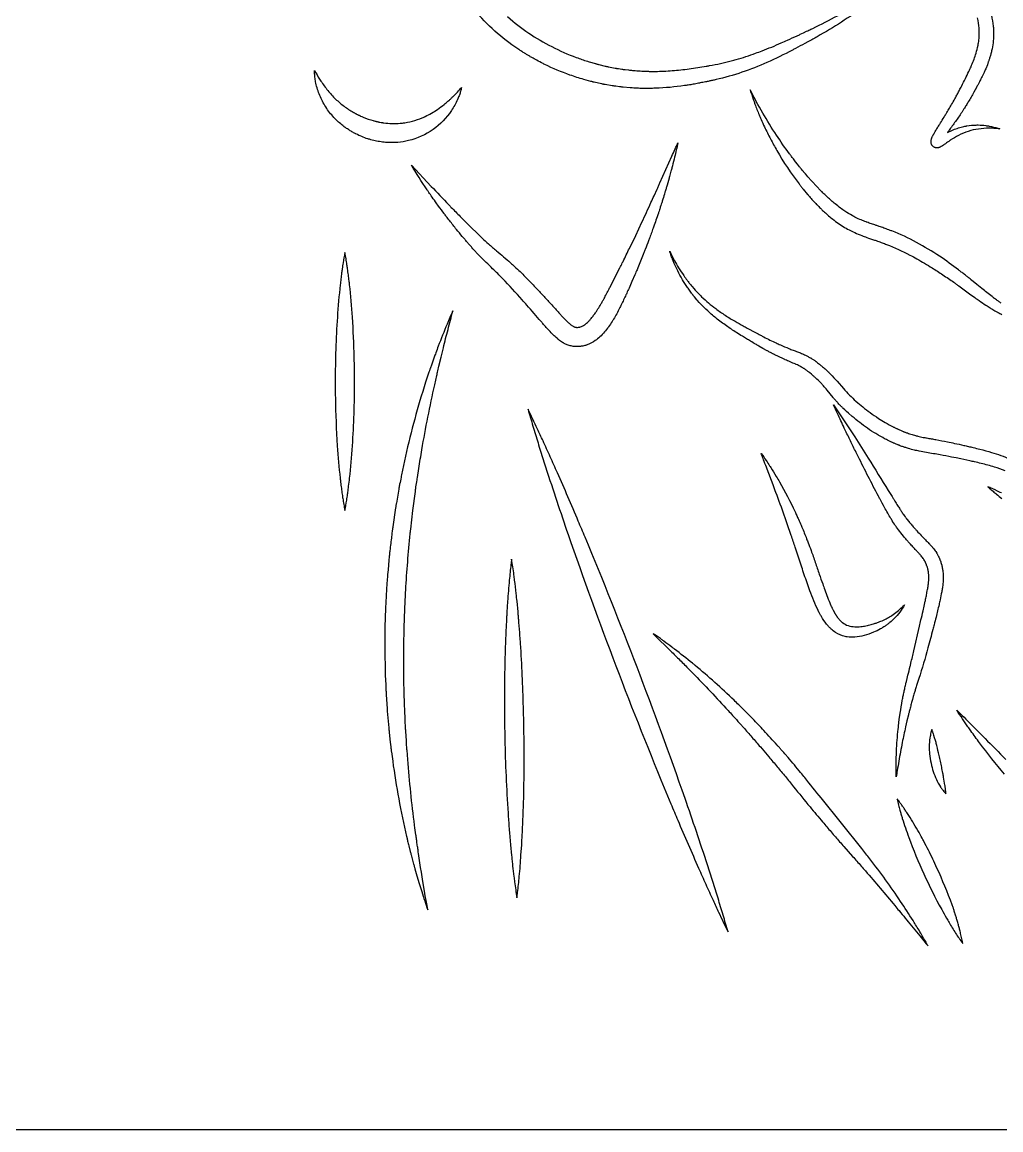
# Model space of a CAD drawing. Header units: millimetres. Extents: x 4236 to 5436, y 1579 to 2339.
# Drawn here: x 4641.6 to 4809.4, y 1579.4 to 1769.5 of the extents above; entities that cross this region are included whole.
import ezdxf

# ---------------------------------------------------------------- set-up
doc = ezdxf.new("R2010")
doc.units = ezdxf.units.MM
doc.layers.add('Default', color=70, linetype='Continuous')

msp = doc.modelspace()

# ---------------------------------------------------------------- linework, layer by layer
at = {"layer": 'Default'}
msp.add_lwpolyline([(5436.43, 1579.39), (4236.43, 1579.39), (4236.43, 2339.39), (5436.43, 2339.39)], close=True, dxfattribs=at)
for points in [[(4786.07, 1772.19, -0.027833), (4777.93, 1766.97, -0.001506), (4777.4, 1766.67, -0.002712), (4777, 1766.45, -0.001168), (4776.87, 1766.38), (4776.34, 1766.09), (4775.81, 1765.8, -0.001658), (4774.21, 1764.95, -0.000718), (4773.68, 1764.67, -0.01622), (4769.3, 1762.54, -0.048399), (4760.57, 1759.6, -0.003434), (4759.97, 1759.47, -0.003011), (4759.67, 1759.4, -0.001854), (4759.37, 1759.34, -0.001256), (4758.78, 1759.21, -0.00151), (4757.88, 1759.04, -0.001391), (4757.58, 1758.98, -0.002492), (4756.68, 1758.81, -0.004083), (4755.77, 1758.66, -0.003658), (4755.16, 1758.57, -0.027019), (4750.23, 1758.12, 0.001679), (4749.92, 1758.11, -0.00128), (4749.45, 1758.09, -0.004839), (4748.99, 1758.09), (4747.74, 1758.1, -0.002949), (4747.27, 1758.11, -0.001551), (4746.5, 1758.15), (4746.18, 1758.17, -0.005421), (4746.11, 1758.17, -0.002825), (4746.03, 1758.18, 0.000946), (4745.87, 1758.19), (4744.63, 1758.3, -0.003892), (4744.47, 1758.32, -0.001962), (4744.32, 1758.34, 0.000616), (4744.09, 1758.37, 0.000798), (4744.01, 1758.38), (4743.39, 1758.46, 0.00267), (4743.23, 1758.48, -0.001313), (4743.08, 1758.5, -0.005297), (4742.92, 1758.52, -0.008618), (4742.77, 1758.54), (4741.54, 1758.76, -0.009176), (4741.35, 1758.79, -0.003659), (4741.23, 1758.81, -0.002616), (4741.08, 1758.85, -0.00097), (4740.92, 1758.88), (4739.7, 1759.15, -0.007327), (4739.55, 1759.18, -0.002352), (4739.47, 1759.2, -0.002242), (4739.25, 1759.26, 0.003172), (4739.1, 1759.3), (4737.89, 1759.63, -0.013911), (4735.52, 1760.39, -0.029002), (4731.2, 1762.21, -0.00173), (4730.92, 1762.35, -0.008868), (4729.81, 1762.93, -0.005089), (4728.99, 1763.38, -0.001449), (4728.72, 1763.54, 0.000007), (4728.32, 1763.78, -0.001936), (4728.05, 1763.94, -0.005607), (4727.65, 1764.19, -0.004248), (4727.38, 1764.35, -0.002779), (4727.12, 1764.52, -0.001425), (4726.86, 1764.7, -0.000522), (4726.6, 1764.87, -0.033142), (4722.63, 1767.94, -0.035373), (4719.12, 1771.54, -0.035163)], [(4724.83, 1770.41, 0.063808), (4732.4, 1765.26, 0.029504), (4736.61, 1763.41, 0.012552), (4738.52, 1762.75, 0.001651), (4738.8, 1762.67), (4739.91, 1762.35, -0.002245), (4739.98, 1762.33, -0.001499), (4740.19, 1762.27, 0.004073), (4740.32, 1762.23, 0.007249), (4740.46, 1762.19), (4741.58, 1761.93, 0.001444), (4741.79, 1761.88, 0.007144), (4742, 1761.83, 0.007669), (4742.14, 1761.8), (4743.27, 1761.58, 0.00803), (4743.38, 1761.56, 0.005603), (4743.48, 1761.54, 0.002292), (4743.56, 1761.53, 0.001339), (4743.7, 1761.51, -0.002987), (4743.84, 1761.49), (4744.41, 1761.41, -0.001815), (4744.55, 1761.38, 0.001138), (4744.77, 1761.35, 0.004756), (4744.98, 1761.32), (4745.55, 1761.26, 0.008563), (4746.27, 1761.19, 0.003272), (4746.7, 1761.15, 0.002085), (4747.28, 1761.11, 0.000431), (4747.85, 1761.07), (4749.01, 1761.03, 0.002346), (4749.15, 1761.02, 0.003159), (4749.44, 1761.02, 0.00117), (4749.88, 1761.02, -0.001936), (4750.17, 1761.02, 0.017236), (4753.06, 1761.15, 0.013849), (4755.97, 1761.45, 0.010434), (4758.88, 1761.9, 0.001728), (4759.47, 1762.01, 0.019197), (4763.18, 1762.82, 0.00516), (4764.02, 1763.05, 0.017672), (4767.37, 1764.13, 0.004854), (4768.47, 1764.54, 0.007331), (4770.12, 1765.2, 0.005195), (4771.76, 1765.9, 0.002135), (4772.84, 1766.39, 0.002055), (4774.48, 1767.13, 0.00052), (4775.02, 1767.38), (4775.56, 1767.63), (4776.1, 1767.89, 0.002613), (4776.51, 1768.08, 0.000562), (4777.18, 1768.4, 0.023627), (4785.56, 1772.95, 0.004141)], [(4807.8, 1770.64, -0.037212), (4808.13, 1768.75, -0.002299), (4808.14, 1768.62, -0.053428), (4808.09, 1765.93, -0.023843), (4807.85, 1764.55, -0.010011), (4807.83, 1764.46, -0.00699), (4807.81, 1764.37, -0.002822), (4807.79, 1764.31, -0.001459), (4807.76, 1764.18, 0.003671), (4807.73, 1764.06, 0.002087), (4807.71, 1764, 0.001163), (4807.66, 1763.82, -0.004162), (4807.63, 1763.7, -0.007297), (4807.59, 1763.58, -0.002848), (4807.42, 1763.04, -0.005992), (4807.35, 1762.8, -0.006539), (4807.28, 1762.63), (4807.11, 1762.16), (4806.83, 1761.48), (4806.74, 1761.26), (4806.54, 1760.81, -0.004763), (4806.12, 1759.94, 0.001692), (4806.01, 1759.73, -0.001228), (4805.85, 1759.41, -0.004792), (4805.69, 1759.09, -0.000568), (4805.46, 1758.67, -0.002294), (4805.3, 1758.36, -0.001082), (4805.24, 1758.25), (4805.01, 1757.84), (4804.78, 1757.43, -0.000595), (4804.32, 1756.61, -0.002595), (4803.85, 1755.79, -0.00607), (4803.48, 1755.18, -0.004673), (4803.1, 1754.57, -0.002285), (4802.84, 1754.17, -0.008326), (4801.78, 1752.6, -0.002666), (4801.23, 1751.84, -0.001293), (4800.68, 1751.08, -0.001461), (4800.48, 1750.81, -0.000809), (4800.29, 1750.55, -0.018423), (4801.26, 1750.99, -0.010129), (4801.71, 1751.16, -0.02045), (4802.65, 1751.45, -0.008604), (4803.06, 1751.56, -0.012933), (4803.48, 1751.64, -0.004522), (4803.6, 1751.66, -0.035516), (4805.17, 1751.81, -0.008864), (4805.53, 1751.82, -0.029535), (4806.85, 1751.72, -0.01185), (4807.43, 1751.63, -0.031043), (4808.92, 1751.26, -0.007819), (4809.25, 1751.15, 0.014205), (4808.21, 1751.24, 0.01426), (4807.4, 1751.26, 0.035347), (4805.58, 1751.13, 0.080742), (4802.19, 1750.04, 0.031125), (4800.76, 1749.19, 0.001868), (4800.67, 1749.13, 0.005564), (4799.93, 1748.61, -0.000683), (4799.73, 1748.47, -0.003062), (4799.58, 1748.36, -0.001398), (4799.53, 1748.33, -0.001335), (4799.43, 1748.26, -0.007004), (4799.31, 1748.18, -0.023711), (4799.04, 1748.03, -0.008915), (4798.95, 1747.99, -0.006825), (4798.85, 1747.95, -0.009661), (4798.72, 1747.91, -0.024387), (4798.5, 1747.88, -0.020773), (4798.39, 1747.88, -0.016857), (4798.3, 1747.89, -0.035083), (4798.14, 1747.93, -0.001924), (4798.08, 1747.95, -0.032559), (4797.98, 1748, -0.0427), (4797.81, 1748.11, -0.042762), (4797.69, 1748.23, -0.035962), (4797.59, 1748.38, -0.018136), (4797.55, 1748.46, -0.010227), (4797.52, 1748.53, -0.047952), (4797.45, 1748.79, -0.016086), (4797.45, 1748.89, -0.0177), (4797.45, 1748.98, -0.017045), (4797.45, 1749.08, -0.018036), (4797.48, 1749.25, -0.029938), (4797.56, 1749.51, -0.004667), (4797.6, 1749.61, -0.017641), (4797.73, 1749.91, -0.00409), (4797.77, 1750, -0.003344), (4797.83, 1750.12, -0.007057), (4797.99, 1750.4, -0.002981), (4798.08, 1750.56, -0.005453), (4798.45, 1751.18, -0.003602), (4798.82, 1751.78, -0.001165), (4799.07, 1752.18, 0.001761), (4799.68, 1753.16, 0.001999), (4800.04, 1753.75, 0.002562), (4800.52, 1754.53, 0.004165), (4800.98, 1755.32, 0.005379), (4801.54, 1756.31, 0.002204), (4801.87, 1756.91, 0.002535), (4802.18, 1757.51, 0.00117), (4802.5, 1758.13, 0.000321), (4802.71, 1758.54, 0.00202), (4803.34, 1759.77, 0.006863), (4803.94, 1761, 0.007142), (4804.31, 1761.81, 0.010243), (4804.73, 1762.84, 0.014579), (4805.1, 1763.86, 0.023668), (4805.43, 1765.1), (4805.52, 1765.51, 0.015526), (4805.55, 1765.63, 0.006166), (4805.56, 1765.72), (4805.59, 1765.93), (4805.63, 1766.14), (4805.64, 1766.24), (4805.65, 1766.34), (4805.69, 1766.76, 0.012411), (4805.7, 1766.84, 0.008518), (4805.71, 1766.97, 0.001413), (4805.71, 1767.07, -0.003771), (4805.72, 1767.18, -0.002424), (4805.73, 1767.39, 0.003442), (4805.73, 1767.46, 0.006435), (4805.73, 1767.59), (4805.72, 1768.04, -0.00149), (4805.71, 1768.22), (4805.7, 1768.43, 0.042726), (4805.44, 1770.19, 0.022351)], [(4809.49, 1721.24, -0.000775), (4809.03, 1721.56, -0.001852), (4808.81, 1721.72, 0.000901), (4808.69, 1721.8, 0.000775), (4808.36, 1722.04, -0.002055), (4808.14, 1722.21, -0.004129), (4807.92, 1722.37, -0.00427), (4807.04, 1723.05, -0.002418), (4806.17, 1723.75), (4805.3, 1724.46), (4804.42, 1725.17, 0.000976), (4804.31, 1725.26, 0.002075), (4803.98, 1725.53, 0.000515), (4803.54, 1725.89, 0.002271), (4803.2, 1726.15, 0.001932), (4802.64, 1726.59, 0.002822), (4802.19, 1726.94, 0.015551), (4798.92, 1729.28, 0.02237), (4794.96, 1731.67, 0.030498), (4790.74, 1733.63, 0.003582), (4790.19, 1733.83, 0.004129), (4789.37, 1734.13, 0.002745), (4788.56, 1734.41, -0.000409), (4788.02, 1734.59, -0.001747), (4787.23, 1734.86, -0.0039), (4786.46, 1735.13, -0.001336), (4786.33, 1735.18, -0.011287), (4785.46, 1735.52, -0.017253), (4784.5, 1735.95, -0.01105), (4783.93, 1736.26, -0.020152), (4782.69, 1737.01, -0.013846), (4781.93, 1737.55, -0.012284), (4780.99, 1738.3, -0.006346), (4780.67, 1738.56, -0.002129), (4780.37, 1738.83, 0.00136), (4780.16, 1739.01, -0.002929), (4779.86, 1739.28, -0.0007), (4779.56, 1739.56, 0.001227), (4779.36, 1739.75, -0.002762), (4779.06, 1740.03, -0.000668), (4778.77, 1740.32, 0.001147), (4778.57, 1740.51), (4777.8, 1741.3), (4777.05, 1742.11, 0.000402), (4776.87, 1742.32, -0.000981), (4776.5, 1742.73, -0.001827), (4776.32, 1742.94), (4775.96, 1743.36, 0.000899), (4775.91, 1743.41, 0.000603), (4775.78, 1743.57, -0.002389), (4775.69, 1743.68, -0.004654), (4775.6, 1743.78, 0.000702), (4775.51, 1743.89, 0.000231), (4775.24, 1744.21, -0.002343), (4775.07, 1744.42, -0.004367), (4774.89, 1744.64), (4774.55, 1745.08), (4774.21, 1745.52, -0.001907), (4773.95, 1745.85, -0.00143), (4773.53, 1746.4, -0.001906), (4773.2, 1746.85, -0.011967), (4770.95, 1750.06, -0.015743), (4768.59, 1753.87, -0.012789), (4766.43, 1757.85, 0.008419), (4766.78, 1756.76, 0.002526), (4766.96, 1756.23, 0.001339), (4767.15, 1755.69, 0.001371), (4767.25, 1755.42, 0.010753), (4767.97, 1753.57, 0.004947), (4768.31, 1752.78, 0.006285), (4768.89, 1751.49, 0.00579), (4769.39, 1750.46, 0.004076), (4769.91, 1749.44, 0.00965), (4771.01, 1747.44, 0.032545), (4774.81, 1741.71, 0.00249), (4775.16, 1741.26, -0.000647), (4775.52, 1740.8), (4776.26, 1739.91, 0.000853), (4776.45, 1739.7, 0.003215), (4777.03, 1739.04, -0.00042), (4777.22, 1738.83, 0.000784), (4777.52, 1738.51, 0.003326), (4777.82, 1738.2, -0.001041), (4778.03, 1737.99, 0.000839), (4778.33, 1737.68, 0.003529), (4778.64, 1737.37, 0.001423), (4778.85, 1737.17, 0.004078), (4779.17, 1736.87, 0.006937), (4779.5, 1736.57, 0.009424), (4780.29, 1735.9, 0.017352), (4781.35, 1735.08, 0.035929), (4783.41, 1733.81, 0.015048), (4784.36, 1733.35, 0.014322), (4785.6, 1732.84, 0.006197), (4786.42, 1732.54, 0.002392), (4787.76, 1732.07, -0.001721), (4788.29, 1731.89, -0.003825), (4789.07, 1731.61, -0.005209), (4789.84, 1731.32, -0.029405), (4793.81, 1729.5, -0.007777), (4795.03, 1728.85, -0.012395), (4797.64, 1727.3, -0.008052), (4799.5, 1726.1, -0.005858), (4801.34, 1724.84, -0.001413), (4801.79, 1724.51, -0.003064), (4802.24, 1724.19), (4803.15, 1723.52), (4804.07, 1722.86), (4804.99, 1722.19, 0.004877), (4805.69, 1721.7, 0.006224), (4806.88, 1720.9, 0.004664), (4807.25, 1720.66, 0.001208), (4807.61, 1720.43, -0.001649), (4807.86, 1720.28, 0.005566), (4808.23, 1720.06, 0.001598), (4808.6, 1719.84, -0.001755), (4808.85, 1719.7, 0.001694), (4808.98, 1719.63, 0.002585), (4809.23, 1719.49, 0.001064), (4809.61, 1719.28, -0.001437)], [(4810.17, 1692.48, 0.016368), (4808.33, 1693.11, 0.007539), (4807.21, 1693.44, 0.006412), (4806.07, 1693.74, 0.004985), (4804.91, 1694.01, 0.002491), (4804.13, 1694.18), (4802.56, 1694.51), (4801.78, 1694.68), (4800.99, 1694.84, 0.006589), (4799.04, 1695.21, 0.002821), (4797.86, 1695.41, -0.001144), (4796.66, 1695.62, -0.006865), (4795.44, 1695.85, -0.00731), (4794.61, 1696.03, -0.014856), (4793.57, 1696.3, -0.006824), (4792.96, 1696.5, -0.003588), (4792.45, 1696.67, -0.006617), (4792.15, 1696.79, 0.001564), (4792.05, 1696.82, -0.001213), (4791.9, 1696.88, -0.004568), (4791.75, 1696.94), (4791.36, 1697.11, -0.007378), (4791.11, 1697.21, -0.002372), (4790.97, 1697.28, 0.00046), (4790.68, 1697.41, 0.001079), (4790.58, 1697.45, -0.001996), (4790.1, 1697.68, -0.00622), (4789.82, 1697.82, -0.014992), (4788.52, 1698.53, -0.001954), (4788.34, 1698.64, -0.029162), (4785.55, 1700.51, -0.008875), (4784.25, 1701.54), (4783.92, 1701.8), (4783.28, 1702.35), (4782.97, 1702.64), (4782.66, 1702.92), (4782.35, 1703.22, -0.005408), (4782.2, 1703.37, -0.003609), (4782.05, 1703.52, -0.001812), (4781.91, 1703.67, -0.000614), (4781.76, 1703.82, -0.007987), (4781.54, 1704.06, -0.002714), (4781.33, 1704.29, 0.001524), (4781.19, 1704.45, 0.001367), (4781.05, 1704.61, -0.001421), (4780.84, 1704.85, -0.004745), (4780.64, 1705.08), (4779.62, 1706.33, 0.010193), (4778.98, 1707.06, 0.004914), (4778.6, 1707.49, 0.014877), (4777.65, 1708.42, 0.00275), (4777.5, 1708.55, 0.00375), (4777.15, 1708.87, 0.00739), (4776.93, 1709.06), (4776.64, 1709.3, 0.003095), (4776.56, 1709.36, 0.00155), (4776.49, 1709.42, -0.000828), (4776.34, 1709.53, 0.010747), (4776.2, 1709.64, 0.006181), (4776.05, 1709.75, 0.00128), (4775.9, 1709.86, -0.003283), (4775.75, 1709.96, -0.00146), (4775.6, 1710.06, 0.00252), (4775.44, 1710.15, 0.006502), (4775.29, 1710.24, 0.009821), (4775.13, 1710.33, 0.012409), (4774.73, 1710.54, 0.008439), (4774.31, 1710.74, 0.002243), (4774.13, 1710.82, 0.002733), (4773.77, 1710.97, -0.001409), (4772.84, 1711.37, -0.002722), (4772.46, 1711.53, -0.001717), (4772.27, 1711.62, -0.010818), (4770.78, 1712.33, -0.003704), (4770.59, 1712.42, -0.002533), (4770.41, 1712.51, -0.001353), (4770.23, 1712.6, -0.000562), (4770.04, 1712.7, -0.001296), (4769.77, 1712.84, -0.003337), (4769.5, 1712.99, -0.003601), (4769.32, 1713.09), (4768.6, 1713.48), (4767.89, 1713.89, -0.002837), (4767.36, 1714.2, -0.001399), (4766.49, 1714.72, -0.002535), (4765.8, 1715.14, -0.001231), (4765.1, 1715.56, -0.003096), (4764.07, 1716.21, -0.010767), (4762.36, 1717.34, -0.01594), (4760.55, 1718.7, -0.009474), (4759.76, 1719.36, -0.034646), (4757.41, 1721.68), (4757.28, 1721.84), (4756.88, 1722.31, -0.008859), (4756.72, 1722.51, -0.003318), (4756.63, 1722.63, -0.001983), (4756.5, 1722.79, -0.000207), (4756.38, 1722.96), (4756.13, 1723.28), (4755.89, 1723.62, -0.009867), (4755.66, 1723.96), (4755.43, 1724.3, -0.014839), (4754.63, 1725.6, -0.001234), (4754.58, 1725.69, -0.015521), (4753.83, 1727.14, -0.010779), (4753.41, 1728.07, -0.005529), (4753.18, 1728.63, -0.008019), (4752.89, 1729.39, -0.005161), (4752.72, 1729.87, -0.00212), (4752.63, 1730.15, 0.014004), (4753.45, 1728.53, 0.014482), (4754.15, 1727.32, 0.014109), (4755.03, 1725.98, 0.007492), (4755.62, 1725.17, 0.005756), (4755.98, 1724.7), (4756.24, 1724.39, 0.009925), (4756.49, 1724.08), (4756.75, 1723.78), (4757.02, 1723.49, 0.000215), (4757.22, 1723.27, 0.007888), (4757.45, 1723.01, 0.005617), (4757.56, 1722.91), (4757.97, 1722.48), (4758.11, 1722.35, 0.033254), (4760.52, 1720.3, 0.016807), (4762.14, 1719.17, 0.012041), (4763.83, 1718.13, 0.006095), (4765.21, 1717.35, 0.002177), (4765.92, 1716.96), (4767.33, 1716.21, 0.001401), (4768.22, 1715.74, 0.002524), (4768.75, 1715.46, 0.006893), (4769.82, 1714.92, 0.005196), (4770.89, 1714.41, 0.00239), (4771.61, 1714.08, 0.010857), (4773.06, 1713.47, 0.003507), (4773.42, 1713.32, 0.002015), (4773.79, 1713.18, 0.001107), (4774.55, 1712.9, -0.00914), (4775.23, 1712.63, -0.013848), (4775.93, 1712.31, -0.004859), (4776.13, 1712.21, -0.01146), (4776.38, 1712.08, -0.004484), (4776.52, 1712, -0.003046), (4776.72, 1711.89, -0.000916), (4776.91, 1711.78, -0.003337), (4777.33, 1711.5, -0.006807), (4777.51, 1711.38, -0.007483), (4777.64, 1711.28, 0.001083), (4777.73, 1711.22, -0.001009), (4777.86, 1711.12, -0.002222), (4777.99, 1711.03), (4778.32, 1710.76, -0.008921), (4778.57, 1710.57, -0.002848), (4778.74, 1710.43, 0.000139), (4778.98, 1710.23, -0.009106), (4779.18, 1710.05, -0.00314), (4779.3, 1709.95, -0.002765), (4779.62, 1709.66, -0.008784), (4779.71, 1709.57, -0.002923), (4779.77, 1709.52, -0.001034), (4779.85, 1709.44, 0.002086), (4779.92, 1709.37), (4780.23, 1709.07, -0.014803), (4781.37, 1707.83), (4782.43, 1706.61, 0.032095), (4784.58, 1704.42), (4784.87, 1704.16), (4785.46, 1703.67), (4785.76, 1703.43, 0.009193), (4787.01, 1702.47, 0.013203), (4788.44, 1701.47, 0.01382), (4789.59, 1700.76, 0.0169), (4790.94, 1700.03, 0.00512), (4791.11, 1699.94, 0.002896), (4791.28, 1699.86, -0.000105), (4791.54, 1699.74, -0.000777), (4791.63, 1699.7, -0.002571), (4791.8, 1699.62, 0.002229), (4792.06, 1699.5, 0.006646), (4792.33, 1699.39), (4792.68, 1699.24, 0.004301), (4792.77, 1699.2, 0.002125), (4792.86, 1699.17, -0.000891), (4793.03, 1699.1, 0.008183), (4793.25, 1699.01, 0.002859), (4793.39, 1698.97, 0.002515), (4793.74, 1698.84, 0.011497), (4794.64, 1698.57, 0.009508), (4795.19, 1698.43, 0.009927), (4796.13, 1698.22, 0.00365), (4796.7, 1698.11, 0.002222), (4797.48, 1697.97, 0.000388), (4798.28, 1697.83, -0.004873), (4800.28, 1697.45, -0.004061), (4801.49, 1697.19), (4802.28, 1697.02), (4803.07, 1696.84, -0.002287), (4803.86, 1696.66, -0.00174), (4804.66, 1696.47, -0.003866), (4805.85, 1696.18, -0.009785), (4807.84, 1695.63, -0.02673), (4810.98, 1694.51, -0.002542)], [(4809.52, 1688.67, 0.007584), (4808.63, 1689.1, 0.001605), (4808.46, 1689.19, 0.005593), (4807.92, 1689.43, 0.009505), (4807.19, 1689.73, 0.001797), (4807.34, 1689.6, 0.004176), (4807.79, 1689.22, 0.002278), (4808.39, 1688.71, 0.001474), (4808.69, 1688.46, 0.000923), (4809.6, 1687.72)], [(4810.05, 1640.44, -0.014516), (4805.79, 1645.77, -0.005949), (4804.28, 1647.84, -0.002565), (4803.79, 1648.53, -0.005062), (4802.83, 1649.94, -0.006879), (4801.9, 1651.38, -0.003632), (4803.12, 1650.18, -0.001313), (4804.32, 1648.97), (4806.71, 1646.56, 0.000841), (4810.29, 1642.95, 0.000578)]]:
    msp.add_lwpolyline(points, format="xyb", dxfattribs=at)
for points in [[(4703.43, 1752.21, 0.005368), (4703.57, 1752.19, 0.05361), (4706.4, 1752.12, 0.017183), (4707.19, 1752.21, 0.070405), (4710.6, 1753.24, 0.002099), (4710.71, 1753.29, 0.039502), (4712.79, 1754.48, 0.022021), (4713.97, 1755.36, 0.007665), (4714.26, 1755.6, 0.002934), (4714.45, 1755.77, 0.001383), (4714.74, 1756.02, 0.004934), (4714.93, 1756.19, 0.003294), (4715.12, 1756.36, 0.001659), (4715.3, 1756.54, 0.000579), (4715.49, 1756.72, 0.020339), (4716.92, 1758.26, -0.022451), (4716.76, 1757.6, -0.018335), (4716.55, 1756.96, -0.014142), (4716.3, 1756.32, -0.002394), (4716.25, 1756.2, -0.043429), (4715.18, 1754.28, -0.090569), (4712.04, 1751.05, -0.096507), (4707.81, 1749.13, -0.073743), (4704.14, 1748.82, -0.018963), (4703.12, 1748.92, -0.014962), (4702.11, 1749.1, -0.020208), (4701.11, 1749.36, -0.006801), (4700.84, 1749.44, -0.038049), (4698.82, 1750.28, -0.002738), (4698.69, 1750.34, -0.014667), (4698.12, 1750.66, -0.006015), (4697.81, 1750.84, -0.002044), (4697.69, 1750.92, -0.002416), (4697.51, 1751.04, -0.009718), (4697.21, 1751.24, -0.004654), (4697.09, 1751.32, -0.002377), (4696.98, 1751.4, 0.000371), (4696.8, 1751.53, 0.000778), (4696.74, 1751.57, -0.035633), (4695.33, 1752.8, -0.009157), (4695.03, 1753.11, -0.044166), (4693.64, 1754.91, -0.043786), (4692.6, 1756.9, -0.044849), (4691.94, 1759, -0.017868), (4691.8, 1759.8, -0.021869), (4691.72, 1760.61, -0.016796), (4691.71, 1761.15, 0.016105), (4692.58, 1759.68, 0.004394), (4692.79, 1759.35, 0.025575), (4694, 1757.72, 0.028069), (4695.33, 1756.27, 0.029499), (4696.79, 1755.03, 0.032714), (4698.36, 1754, -0.002566), (4698.46, 1753.94, 0.001175), (4698.61, 1753.86, 0.006082), (4698.77, 1753.77, 0.004692), (4699.08, 1753.61, 0.001034), (4699.19, 1753.56, 0.000603), (4699.35, 1753.48, 0.002631), (4699.45, 1753.43, 0.007281), (4699.61, 1753.36), (4699.82, 1753.26), (4700.04, 1753.17, 0.029858), (4701.79, 1752.57, -0.003848), (4701.95, 1752.52, -0.001619), (4702.23, 1752.45, 0.004149), (4702.34, 1752.42, 0.001905), (4702.45, 1752.4, -0.001296), (4702.68, 1752.35, -0.005817), (4702.76, 1752.33, 0.001756), (4702.9, 1752.3), (4703.12, 1752.26), (4703.35, 1752.23, -0.002287)], [(4737.13, 1717.13, 0.007865), (4737.19, 1717.14, 0.022785), (4737.31, 1717.18, 0.045334), (4737.71, 1717.35, 0.027264), (4738, 1717.52, 0.017718), (4738.22, 1717.68, 0.019563), (4738.53, 1717.95, 0.009301), (4738.71, 1718.12, 0.01747), (4739.06, 1718.5, 0.01672), (4739.48, 1719.02, 0.012271), (4739.89, 1719.58, 0.003836), (4740.05, 1719.82, 0.011621), (4740.59, 1720.68, 0.003578), (4740.82, 1721.06, 0.003489), (4741.11, 1721.58, 0.001411), (4741.26, 1721.84, 0.00432), (4741.69, 1722.64, 0.00287), (4742.12, 1723.46, 0.001094), (4742.4, 1724), (4743.53, 1726.21), (4744.08, 1727.31, -0.00095), (4744.5, 1728.15, -0.001845), (4744.63, 1728.42, 0.000699), (4745.18, 1729.53, 0.002234), (4745.72, 1730.65), (4746.8, 1732.88), (4747.86, 1735.13, 0.002454), (4749.42, 1738.51, 0.000655), (4749.94, 1739.64), (4750.45, 1740.78, 0.002747), (4750.58, 1741.06, 0.000215), (4750.84, 1741.63, -0.00253), (4750.96, 1741.91), (4751.99, 1744.19), (4753, 1746.47, 0.000747), (4753.52, 1747.61, -0.00154), (4753.77, 1748.18, -0.002808), (4754.04, 1748.75, -0.006594), (4753.47, 1746.31, -0.001872), (4753.09, 1744.79, -0.002829), (4752.93, 1744.18, -0.001762), (4752.85, 1743.88, -0.001283), (4752.6, 1742.97, -0.001448), (4752.52, 1742.67), (4752.17, 1741.47, -0.002939), (4752, 1740.87, -0.001751), (4751.82, 1740.27, -0.001122), (4751.45, 1739.07, -0.003963), (4751.36, 1738.77, -0.00208), (4751.26, 1738.47, 0.000366), (4751.12, 1738.02, 0.000703), (4751.07, 1737.87, 0.000682), (4750.87, 1737.27, -0.001762), (4750.73, 1736.83, -0.000863), (4750.68, 1736.68, -0.00481), (4749.86, 1734.31, -0.004248), (4749.54, 1733.42, -0.001867), (4749.22, 1732.54, -0.000363), (4749, 1731.95, -0.001579), (4748.44, 1730.48, -0.002781), (4748.21, 1729.9, -0.001749), (4748.1, 1729.6, -0.002529), (4747.63, 1728.44, -0.000715), (4747.15, 1727.28, -0.001819), (4747.03, 1726.99, -0.00094), (4746.66, 1726.12), (4746.16, 1724.97, -0.001162), (4745.65, 1723.82, -0.003012), (4745.26, 1722.96, -0.001361), (4745.12, 1722.67, -0.001755), (4744.72, 1721.82, -0.003199), (4744.31, 1720.96, -0.002947), (4744.03, 1720.38, -0.018378), (4743.01, 1718.51, -0.005183), (4742.75, 1718.08, -0.0169), (4742.13, 1717.16, -0.004806), (4741.97, 1716.95, -0.021564), (4741.29, 1716.11, -0.008713), (4741.04, 1715.84, -0.031571), (4740.27, 1715.13, -0.016664), (4739.86, 1714.82, -0.064809), (4738.49, 1714.1, -0.007732), (4738.33, 1714.05, -0.017367), (4738.06, 1713.96, -0.016548), (4737.73, 1713.89, -0.010951), (4737.45, 1713.84, -0.008893), (4737.22, 1713.81, -0.005184), (4736.99, 1713.79, -0.001936), (4736.87, 1713.79, -0.008077), (4736.7, 1713.78, -0.01093), (4736.52, 1713.79, -0.033643), (4735.91, 1713.86, -0.023543), (4735.54, 1713.94, -0.034528), (4734.91, 1714.16, -0.017257), (4734.65, 1714.29, -0.01797), (4734.45, 1714.39, -0.002225), (4734.33, 1714.46, -0.00661), (4734.26, 1714.5, -0.000284), (4734.13, 1714.59, -0.005435), (4734.02, 1714.66, -0.008165), (4733.92, 1714.73), (4733.75, 1714.85), (4733.6, 1714.97, -0.009851), (4733.48, 1715.06, -0.00282), (4733.41, 1715.12, 0.000483), (4733.3, 1715.21, -0.017293), (4732.65, 1715.82, -0.004549), (4732.41, 1716.06, -0.001789), (4732.29, 1716.18, -0.006754), (4731.62, 1716.9, -0.003963), (4730.98, 1717.61, -0.00126), (4730.57, 1718.09, 0.001639), (4728.13, 1720.9, 0.001385), (4727.31, 1721.83, 0.010149), (4723.99, 1725.44, 0.008927), (4722.26, 1727.16, -0.001392), (4721.14, 1728.25, -0.003087), (4720.46, 1728.92, -0.007966), (4719.79, 1729.6, -0.003354), (4719.35, 1730.07, -0.002303), (4718.71, 1730.77, 0.000691), (4718.29, 1731.25, -0.002522), (4717.87, 1731.73, -0.002292), (4717.46, 1732.21, -0.001413), (4717.05, 1732.69, -0.001896), (4716.06, 1733.9, -0.003867), (4715.47, 1734.64, -0.003216), (4714.31, 1736.13, -0.001687), (4713.93, 1736.63, -0.002392), (4712.99, 1737.89, -0.002598), (4712.44, 1738.65, -0.001626), (4711.72, 1739.68, -0.003133), (4711.18, 1740.45, -0.001363), (4711.01, 1740.71, -0.016221), (4708.32, 1744.95), (4711.73, 1741.29, 0.003652), (4714.73, 1738.13, 0.000776), (4715.16, 1737.68, 0.00279), (4716.68, 1736.13, 0.000676), (4716.9, 1735.91), (4717.78, 1735.03), (4718.65, 1734.16), (4719.54, 1733.3, 0.001875), (4719.76, 1733.09, 0.001034), (4720.2, 1732.66, -0.000393), (4720.43, 1732.45, 0.004299), (4721.55, 1731.42, 0.003718), (4722.24, 1730.82, 0.003597), (4722.93, 1730.22, 0.001377), (4724.12, 1729.22, -0.007488), (4725.32, 1728.17, -0.003083), (4726.03, 1727.53, -0.010785), (4727.86, 1725.76, -0.003067), (4728.75, 1724.86, -0.001491), (4729.62, 1723.95, -0.004862), (4730.92, 1722.57, -0.002648), (4732.18, 1721.18, -0.000785), (4733.02, 1720.25, 0.00142), (4733.63, 1719.57, 0.002618), (4734.04, 1719.12, 0.006678), (4734.66, 1718.48, 0.010673), (4735.11, 1718.03, 0.012806), (4735.45, 1717.73, 0.012302), (4735.68, 1717.54, 0.012919), (4735.86, 1717.41, 0.023437), (4736.07, 1717.28, 0.012282), (4736.15, 1717.24, 0.036851), (4736.3, 1717.17, 0.010844), (4736.42, 1717.13, 0.033595), (4736.57, 1717.1, 0.007236), (4736.67, 1717.09, 0.015389), (4736.73, 1717.09, 0.003716), (4736.82, 1717.09), (4736.98, 1717.1, 0.002983), (4737.07, 1717.12, 0.005261)], [(4697.42, 1688.79, 0.003304), (4697.56, 1689.83, 0.002555), (4697.73, 1691.21, 0.011149), (4698.22, 1696.74, 0.016714), (4698.57, 1707.79, 0.0057), (4698.52, 1711.94, 0.011012), (4698.21, 1718.85, 0.011376), (4697.72, 1724.38, 0.001029), (4697.64, 1725.07, 0.002617), (4697.51, 1726.1, 0.003814), (4697.37, 1727.14, 0.00212), (4697.27, 1727.83, 0.004989), (4697.11, 1728.87, 0.006874), (4696.91, 1729.91, 0.010175), (4696.61, 1728.18, 0.003408), (4696.46, 1727.14, 0.002631), (4696.36, 1726.45, 0.002884), (4696.23, 1725.41, 0.001679), (4696.11, 1724.38, 0.011037), (4695.62, 1718.85, 0.016526), (4695.26, 1707.79, 0.003749), (4695.28, 1705.03, 0.01303), (4695.61, 1696.74, 0.011435), (4696.1, 1691.21, 0.001185), (4696.18, 1690.52, 0.002611), (4696.31, 1689.48, 0.003853), (4696.45, 1688.44, 0.00216), (4696.56, 1687.75, 0.005047), (4696.72, 1686.72, 0.006929), (4696.91, 1685.68, 0.010269), (4697.22, 1687.41, 0.003468), (4697.38, 1688.44, 0.001331)], [(4703.75, 1662.03, 0.002876), (4703.75, 1661.92), (4703.77, 1660.69), (4703.8, 1659.04, -0.000584), (4703.8, 1658.94, -0.000476), (4703.81, 1658.63, 0.001386), (4703.81, 1658.43, 0.002664), (4703.82, 1658.22), (4703.85, 1657.4), (4703.92, 1655.75), (4703.95, 1654.88, 0.004501), (4703.97, 1654.62, 0.001347), (4703.99, 1654.32, -0.001983), (4704, 1654.11), (4704.16, 1651.65), (4704.18, 1651.24), (4704.44, 1648.37, 0.00059), (4704.46, 1648.16, 0.002359), (4704.49, 1647.86, 0.00457), (4704.52, 1647.55), (4704.7, 1645.92), (4704.79, 1645.1, 0.001847), (4704.84, 1644.69, 0.002266), (4704.87, 1644.49, 0.003607), (4704.89, 1644.28), (4705.11, 1642.65, 0.023224), (4707.49, 1629.74, 0.001092), (4707.54, 1629.54, 0.001967), (4707.68, 1628.94, -0.000862), (4707.88, 1628.14), (4708.07, 1627.35, 0.000675), (4708.12, 1627.15, 0.002539), (4708.2, 1626.85, 0.004822), (4708.28, 1626.55), (4708.7, 1624.97, -0.000575), (4708.73, 1624.87, -0.000466), (4708.81, 1624.57, 0.001368), (4708.86, 1624.38, 0.002625), (4708.92, 1624.18), (4709.15, 1623.39), (4709.6, 1621.82), (4710.09, 1620.26), (4710.34, 1619.48, 0.002111), (4710.47, 1619.09, 0.001201), (4710.6, 1618.7, 0.002467), (4711.13, 1617.15, 0.000578), (4711.07, 1617.56, 0.002063), (4710.86, 1618.76), (4710.71, 1619.57), (4710.58, 1620.37), (4710.3, 1621.98), (4710.04, 1623.59), (4709.91, 1624.4), (4709.54, 1626.81, -0.001941), (4709.43, 1627.62, 0.000737), (4709.31, 1628.42, 0.000881), (4709.2, 1629.23, -0.001143), (4709.14, 1629.63, -0.002198), (4709.09, 1630.03, -0.001585), (4708.87, 1631.64, -0.012318), (4707.7, 1642.93), (4707.57, 1644.55, -0.001832), (4707.56, 1644.65, -0.002981), (4707.54, 1644.85, -0.002326), (4707.51, 1645.35), (4707.46, 1646.16), (4707.36, 1647.78, -0.003258), (4707.35, 1647.98, -0.002887), (4707.33, 1648.28, -0.000889), (4707.31, 1648.59), (4707.28, 1649.39, -0.001789), (4707.18, 1651.41, -0.003696), (4707.14, 1652.63), (4707.09, 1654.24, 0.002028), (4707.08, 1654.44, -0.001367), (4707.07, 1654.75, -0.003483), (4707.06, 1654.95, -0.002567), (4707.06, 1655.05), (4707.05, 1655.86), (4707.03, 1657.47), (4707.01, 1658.28, -0.001354), (4707.01, 1658.38, -0.002057), (4707.01, 1658.59, -0.000809), (4707.01, 1658.89, 0.001195), (4707.01, 1659.09), (4707.01, 1661.97, -0.00222), (4707.01, 1662.07, -0.000871), (4707.02, 1662.22, 0.001293), (4707.02, 1662.32), (4707.08, 1665.55), (4707.19, 1668.78, -0.003336), (4707.36, 1672.01, -0.011517), (4708.12, 1681.67, -0.006745), (4708.15, 1681.98, -0.002077), (4708.19, 1682.28, 0.001728), (4708.21, 1682.48), (4708.58, 1685.69), (4709, 1688.9, -0.000147), (4709.03, 1689.1, -0.001125), (4709.05, 1689.3, -0.002594), (4709.08, 1689.5, -0.004187), (4709.11, 1689.7, 0.000734), (4709.29, 1690.9, 0.001414), (4709.35, 1691.3), (4709.59, 1692.9), (4709.85, 1694.5, -0.001884), (4710.12, 1696.1, -0.012199), (4712.32, 1707.24), (4712.67, 1708.83, -0.00402), (4712.76, 1709.22, -0.00238), (4712.86, 1709.62), (4713.04, 1710.41), (4713.42, 1711.99), (4713.81, 1713.58, -0.002426), (4714.2, 1715.16, -0.001315), (4714.61, 1716.74, 0.000697), (4715.43, 1719.9, 0.00517), (4714.45, 1717.65, 0.010158), (4712.93, 1713.85, 0.001206), (4712.5, 1712.7, 0.001716), (4712.36, 1712.32), (4711.81, 1710.77), (4711.54, 1710, 0.001105), (4711.47, 1709.8, 0.001429), (4711.4, 1709.61, 0.004316), (4711.27, 1709.22), (4710.76, 1707.66, 0.023189), (4707.31, 1694.99), (4706.95, 1693.39), (4706.63, 1691.78, 0.001395), (4706.55, 1691.37, 0.000729), (4706.31, 1690.16, 0.005098), (4706.25, 1689.86, 0.001832), (4706.22, 1689.66, 0.000217), (4706.16, 1689.35), (4705.74, 1686.92, -0.000398), (4705.71, 1686.72, 0.0006), (4705.65, 1686.42, 0.002755), (4705.6, 1686.11), (4705.13, 1682.85, -0.000848), (4705.11, 1682.75, -0.00025), (4705.07, 1682.45, 0.002895), (4705.04, 1682.24, 0.005192), (4705.02, 1682.04, 0.00069), (4704.92, 1681.22, 0.000892), (4704.63, 1678.77, 0.007458), (4704.56, 1678.16, 0.002489), (4704.5, 1677.54, -0.001653), (4704.46, 1677.13), (4704.31, 1675.49), (4704.24, 1674.67), (4704.2, 1674.26), (4704.17, 1673.85), (4704.07, 1672.21, 0.002316), (4703.97, 1670.57, 0.003021), (4703.92, 1669.74, 0.004884), (4703.89, 1668.92), (4703.78, 1665.63), (4703.75, 1662.28, -0.00052), (4703.75, 1662.13, 0.001495)], [(4799.13, 1676.79, -0.004651), (4799.15, 1676.73, -0.002329), (4799.17, 1676.64, 0.003752), (4799.2, 1676.56), (4799.28, 1676.26, -0.005849), (4799.3, 1676.18, -0.003165), (4799.32, 1676.11, 0.000629), (4799.35, 1675.96, -0.0092), (4799.38, 1675.84, -0.004102), (4799.39, 1675.76, -0.002326), (4799.42, 1675.65, 0.002453), (4799.43, 1675.57, -0.001778), (4799.44, 1675.49, -0.00597), (4799.46, 1675.41, -0.009367), (4799.47, 1675.33, -0.016644), (4799.52, 1674.93, -0.012879), (4799.54, 1674.53, -0.009314), (4799.55, 1674.13, -0.00149), (4799.55, 1674.05, -0.019596), (4799.49, 1673.14, -0.011969), (4799.4, 1672.4, -0.007509), (4799.28, 1671.7, -0.008138), (4799.01, 1670.32, -0.0038), (4798.83, 1669.51, -0.002282), (4798.57, 1668.44, -0.001578), (4798.31, 1667.37, -0.000976), (4797.97, 1666.05, -0.002042), (4797.76, 1665.26, -0.003579), (4796.92, 1662.09, -0.01067), (4795.36, 1656.84), (4795.03, 1655.81, 0.002409), (4794.79, 1655.04, 0.000939), (4794.71, 1654.78, 0.00152), (4794.52, 1654.14, 0.002863), (4794.41, 1653.75), (4794.26, 1653.23), (4794.12, 1652.71, 0.003962), (4793.91, 1651.93, 0.002021), (4793.71, 1651.15, 0.000485), (4793.57, 1650.62), (4793.32, 1649.57), (4793.08, 1648.52, 0.006962), (4792.52, 1645.87, 0.003214), (4792.21, 1644.27, 0.003024), (4791.93, 1642.66, 0.00179), (4791.66, 1641.05, 0.000739), (4791.48, 1639.97, -0.019018), (4791.53, 1644.35, -0.015123), (4791.82, 1648.17, -0.00199), (4791.88, 1648.72), (4792.01, 1649.81), (4792.16, 1650.9, -0.008502), (4792.53, 1653.07, -0.001045), (4792.6, 1653.48, -0.00283), (4792.68, 1653.89, -0.003078), (4792.74, 1654.16, -0.003253), (4792.82, 1654.56, -0.001543), (4792.97, 1655.24, -0.002744), (4793.15, 1656.04, -0.000782), (4793.22, 1656.31), (4793.35, 1656.85), (4793.48, 1657.38, 0.001788), (4793.87, 1658.95, 0.000808), (4794, 1659.48, 0.000729), (4794.26, 1660.53, 0.001735), (4794.51, 1661.59), (4795.48, 1665.82, -0.001075), (4795.72, 1666.88, 0.000984), (4796.09, 1668.46, 0.002191), (4796.32, 1669.52, 0.001427), (4796.44, 1670.04, 0.002466), (4796.61, 1670.83, 0.004203), (4796.76, 1671.61, 0.003899), (4796.85, 1672.12, 0.007885), (4796.96, 1672.76, 0.011139), (4797.03, 1673.38, 0.015169), (4797.07, 1673.97, 0.003534), (4797.07, 1674.09, 0.005278), (4797.07, 1674.32, 0.008454), (4797.06, 1674.54, 0.014858), (4797.04, 1674.82, 0.010999), (4797.02, 1674.98, 0.011045), (4797.01, 1675.07, 0.002958), (4796.99, 1675.21, 0.006181), (4796.96, 1675.34, 0.010628), (4796.94, 1675.46, -0.001866), (4796.89, 1675.66), (4796.82, 1675.92, -0.001726), (4796.79, 1676.03, 0.007547), (4796.76, 1676.1), (4796.69, 1676.31, 0.01476), (4796.66, 1676.39, 0.010735), (4796.63, 1676.47, 0.005991), (4796.6, 1676.54, 0.000968), (4796.57, 1676.61, -0.004121), (4796.53, 1676.71, 0.021096), (4796.49, 1676.8, 0.005045), (4796.43, 1676.9, -0.00271), (4796.38, 1676.99, 0.004291), (4796.33, 1677.09), (4796.21, 1677.27), (4796.15, 1677.36), (4796.09, 1677.45, 0.013342), (4795.88, 1677.73, 0.009517), (4795.65, 1678, 0.007652), (4795.31, 1678.38, 0.002105), (4795.13, 1678.58, 0.001159), (4794.76, 1678.97, -0.002817), (4794.2, 1679.58, -0.004651), (4793.64, 1680.2, -0.004157), (4793.27, 1680.62, -0.003205), (4792.73, 1681.27, -0.010041), (4791.86, 1682.36), (4791.52, 1682.81, -0.002442), (4791.39, 1682.99, -0.007084), (4791.24, 1683.21, -0.004569), (4791.18, 1683.3), (4791.02, 1683.54), (4790.87, 1683.78, -0.003436), (4790.8, 1683.9, -0.00214), (4790.72, 1684.03, -0.001563), (4790.58, 1684.27, -0.008674), (4789.48, 1686.19, -0.001803), (4788.7, 1687.63, -0.000731), (4788.44, 1688.11, -0.006329), (4784.96, 1694.91, -0.000743), (4784.47, 1695.89, -0.00125), (4783.51, 1697.85, -0.002195), (4782.57, 1699.82, -0.003301), (4781.41, 1702.29, -0.003192), (4780.74, 1703.78, -0.007534), (4784.36, 1698.32, -0.003164), (4786.69, 1694.64, -0.002138), (4790.12, 1689.08, 0.002119), (4790.98, 1687.7, 0.000573), (4791.27, 1687.24, 0.00048), (4791.7, 1686.55, 0.00262), (4792.13, 1685.87, 0.003222), (4792.42, 1685.43, 0.00193), (4792.6, 1685.15, 0.002943), (4792.68, 1685.05, 0.001847), (4792.71, 1684.99), (4792.86, 1684.78), (4793.01, 1684.58, 0.01012), (4793.12, 1684.43, 0.003204), (4793.23, 1684.28, -0.002668), (4793.31, 1684.19), (4793.65, 1683.77, 0.006958), (4794.15, 1683.16, 0.004825), (4794.68, 1682.57, 0.001864), (4795.03, 1682.17, 0.007045), (4796.5, 1680.63, -0.000621), (4796.79, 1680.34, -0.002764), (4797.08, 1680.03, -0.003134), (4797.27, 1679.82), (4797.47, 1679.61, -0.0084), (4797.55, 1679.53, -0.002549), (4797.62, 1679.44, 0.002864), (4797.67, 1679.38, 0.002325), (4797.72, 1679.32, -0.001995), (4797.79, 1679.24, -0.007312), (4797.87, 1679.15), (4798.06, 1678.89), (4798.16, 1678.77), (4798.25, 1678.63), (4798.43, 1678.35, -0.005431), (4798.47, 1678.28, -0.003076), (4798.51, 1678.21, 0.000021), (4798.59, 1678.06, -0.005405), (4798.68, 1677.9, -0.007002), (4798.71, 1677.84, -0.014658), (4798.74, 1677.77, 0.002204), (4798.81, 1677.62, -0.0033), (4798.88, 1677.47, -0.005988), (4798.93, 1677.35, -0.009319), (4798.97, 1677.24, -0.008177), (4799, 1677.17), (4799.11, 1676.86, -0.009891)], [(4730.9, 1697.6, 0.001702), (4729.95, 1699.64, 0.004973), (4728.33, 1703.04, 0.003838), (4729.17, 1700.15, 0.002413), (4730.04, 1697.27, 0.002125), (4730.94, 1694.4, 0.001209), (4731.86, 1691.54, 0.004858), (4735.69, 1680.15, 0.007461), (4743.94, 1657.6, 0.007703), (4752.84, 1635.31, 0.001057), (4754.01, 1632.54, 0.004058), (4757.59, 1624.27, 0.00119), (4758.81, 1621.53, 0.002314), (4760.06, 1618.79, 0.001731), (4761.01, 1616.74, 0.005018), (4762.63, 1613.35, 0.003874), (4761.79, 1616.24, 0.002451), (4760.92, 1619.12, 0.002142), (4760.02, 1621.99, 0.00119), (4759.1, 1624.85, 0.004939), (4755.27, 1636.24, 0.007587), (4747.02, 1658.79, 0.007586), (4738.11, 1681.08, 0.001037), (4736.95, 1683.85, 0.003997), (4733.37, 1692.12, 0.001209), (4732.14, 1694.86, 0.002292)], [(4781.34, 1667.43, 0.005334), (4781.38, 1667.37), (4781.48, 1667.25, 0.02371), (4781.81, 1666.86, 0.040519), (4782.27, 1666.43, 0.087), (4783.22, 1665.92, 0.067982), (4784.37, 1665.71, 0.017716), (4784.84, 1665.71, 0.016333), (4785.4, 1665.75, 0.005791), (4785.64, 1665.78, 0.013117), (4786.05, 1665.84, 0.01143), (4786.54, 1665.94, 0.006535), (4786.95, 1666.04, 0.017354), (4787.77, 1666.27, 0.008145), (4788.26, 1666.44, 0.016149), (4789.05, 1666.76, 0.012018), (4789.52, 1666.98, 0.020841), (4790.35, 1667.43, 0.007872), (4790.71, 1667.67, 0.045244), (4792.5, 1669.1, 0.009664), (4792.89, 1669.48, -0.07543), (4791.15, 1667.13, -0.025577), (4790.39, 1666.45, -0.009431), (4790.03, 1666.16, -0.01625), (4789.57, 1665.83, -0.011165), (4789.09, 1665.53, -0.005079), (4788.77, 1665.34, -0.023349), (4787.59, 1664.76, -0.037796), (4785.97, 1664.19, -0.046637), (4784.4, 1663.92, -0.055516), (4783.09, 1663.97, -0.018345), (4782.72, 1664.04, -0.086862), (4781.09, 1664.73, -0.044818), (4780.32, 1665.33, -0.017811), (4779.94, 1665.7, -0.005578), (4779.8, 1665.85, -0.044269), (4778.85, 1667.15, -0.010588), (4778.72, 1667.35, -0.003547), (4778.64, 1667.48, -0.001122), (4778.55, 1667.65, 0.002843), (4778.45, 1667.81), (4778.27, 1668.15, -0.00286), (4778.2, 1668.28, -0.004261), (4778.14, 1668.4, -0.003706), (4778.1, 1668.49, -0.015549), (4777.33, 1670.19, -0.010655), (4776.67, 1671.89, -0.002699), (4776.42, 1672.57, -0.002732), (4775.95, 1673.93, -0.001693), (4775.49, 1675.29, -0.001002), (4774.6, 1678, 0.000304), (4774.15, 1679.35, 0.002779), (4773.82, 1680.36, 0.000704), (4773.48, 1681.37, -0.000301), (4773.25, 1682.04), (4773.02, 1682.71), (4772.79, 1683.38, 0.00119), (4772.67, 1683.72, 0.001542), (4772.44, 1684.38, 0.000492), (4772.32, 1684.72, 0.003913), (4770.86, 1688.73, 0.000937), (4770.36, 1690.06), (4769.35, 1692.74, -0.000647), (4768.84, 1694.08, -0.002139), (4768.46, 1695.1, -0.000986), (4768.34, 1695.43, -0.009659), (4769.17, 1694.26, -0.005592), (4769.77, 1693.35, -0.001587), (4769.96, 1693.05, -0.008449), (4770.91, 1691.52, -0.003781), (4771.46, 1690.58, -0.020874), (4774.12, 1685.46, -0.000997), (4774.42, 1684.8, -0.002003), (4774.72, 1684.15, -0.003712), (4775.15, 1683.15, -0.0009), (4775.29, 1682.82, -0.005327), (4775.71, 1681.82, -0.003152), (4776.11, 1680.81, -0.001133), (4776.37, 1680.14, -0.004056), (4776.88, 1678.79, -0.00422), (4777.6, 1676.76, -0.001979), (4778.29, 1674.73, 0.001441), (4778.87, 1673.06, 0.002012), (4779.22, 1672.06, 0.018331), (4780.22, 1669.49, 0.005762), (4780.27, 1669.38, 0.004257), (4780.32, 1669.26, 0.001903), (4780.36, 1669.19), (4780.5, 1668.88, -0.002461), (4780.54, 1668.81, -0.00115), (4780.65, 1668.59, 0.003372), (4780.7, 1668.48, 0.006016), (4780.76, 1668.37, 0.005673), (4780.82, 1668.27, -0.002005), (4780.88, 1668.16, 0.004687), (4780.92, 1668.09, 0.006473), (4780.96, 1668.02, -0.002889), (4781, 1667.96, -0.001639), (4781.04, 1667.89, -0.000786), (4781.12, 1667.75, 0.008848), (4781.19, 1667.66, 0.002206), (4781.25, 1667.56, -0.004249), (4781.3, 1667.5, -0.003107)], [(4727.26, 1628.54, 0.0017), (4727.29, 1629.22, -0.000668), (4727.34, 1630.13, 0.001536), (4727.39, 1631.04, 0.003208), (4727.5, 1633.77, 0.001753), (4727.56, 1635.58, 0.010879), (4727.62, 1648.3, 0.002765), (4727.54, 1651.93, 0.009813), (4727.04, 1662.82, 0.001218), (4726.95, 1664.18, 0.00361), (4726.77, 1666.45, -0.000402), (4726.73, 1666.91, 0.000601), (4726.67, 1667.59, 0.002764), (4726.61, 1668.27), (4726.44, 1670.08, 0.001387), (4726.3, 1671.44, 0.004362), (4726.03, 1673.71, 0.001628), (4725.92, 1674.61, 0.003837), (4725.73, 1675.97, 0.005388), (4725.52, 1677.33, 0.003706), (4725.4, 1676.42, 0.004184), (4725.25, 1675.06, 0.002616), (4725.12, 1673.69, 0.003354), (4724.96, 1671.87, 0.001988), (4724.82, 1670.05), (4724.71, 1668.24, 0.001002), (4724.69, 1668.01, 0.001805), (4724.65, 1667.33, -0.000806), (4724.61, 1666.42, 0.001653), (4724.56, 1665.51, 0.00307), (4724.45, 1662.78, 0.003522), (4724.34, 1659.15, 0.009056), (4724.32, 1648.25, 0.001426), (4724.35, 1646.43, 0.011386), (4724.9, 1633.73, 0.000913), (4724.96, 1632.82, 0.003907), (4725.17, 1630.1, -0.000335), (4725.21, 1629.64, 0.000931), (4725.28, 1628.74, 0.001665), (4725.33, 1628.28), (4725.5, 1626.47, 0.000907), (4725.59, 1625.56, 0.001192), (4725.69, 1624.66, 0.003659), (4725.91, 1622.84, 0.00166), (4726.02, 1621.94, 0.003883), (4726.21, 1620.58, 0.005431), (4726.43, 1619.22, 0.003736), (4726.54, 1620.13, 0.00423), (4726.7, 1621.49, 0.002663), (4726.83, 1622.86, 0.003378), (4726.99, 1624.68, 0.001957), (4727.12, 1626.5), (4727.24, 1628.31, 0.000833)], [(4796.94, 1610.95, 0.001327), (4796.8, 1611.2, 0.002883), (4796.38, 1611.93, 0.000908), (4795.82, 1612.9, 0.005595), (4794.66, 1614.82, 0.001284), (4794.36, 1615.29, 0.007455), (4792.23, 1618.59, 0.016448), (4786.98, 1625.88, 0.002961), (4785.59, 1627.65), (4778.59, 1636.35, -0.0016), (4775.8, 1639.82, 0.001172), (4775.09, 1640.69, 0.002776), (4774.02, 1642, 0.004348), (4772.92, 1643.29, 0.000298), (4772.55, 1643.71, 0.001308), (4771.81, 1644.56, 0.001188), (4771.44, 1644.98, 0.001011), (4771.07, 1645.4, 0.004524), (4769.94, 1646.65, 0.002153), (4768.79, 1647.89, 0.005847), (4766.86, 1649.92, 0.001438), (4766.07, 1650.73, 0.002581), (4765.28, 1651.53, 0.003366), (4763.67, 1653.1, 0.018587), (4756.97, 1659.09, 0.001067), (4756.53, 1659.45, 0.009048), (4753.45, 1661.88, 0.001946), (4753.01, 1662.22, 0.003895), (4751.65, 1663.22, 0.000467), (4751.2, 1663.55, 0.001957), (4750.51, 1664.04, 0.004216), (4749.82, 1664.52), (4753, 1661.37, -0.00105), (4754.58, 1659.79, -0.002163), (4756.15, 1658.2, -0.008693), (4762.28, 1651.74, -0.003324), (4763.78, 1650.1, -0.000808), (4764.89, 1648.86, -0.001407), (4765.26, 1648.44, -0.000679), (4766.73, 1646.77, -0.002637), (4768.18, 1645.09), (4769.63, 1643.4, -0.001904), (4770.34, 1642.56, -0.000591), (4771.06, 1641.7, -0.000918), (4771.77, 1640.85, -0.002621), (4772.47, 1640, -0.001708), (4773.17, 1639.14, -0.000587), (4773.87, 1638.27, 0.002714), (4776.7, 1634.8, 0.001545), (4778.86, 1632.22, 0.001326), (4779.58, 1631.37, 0.00096), (4781.04, 1629.67, 0.003492), (4782.52, 1627.99), (4784, 1626.31, -0.003286), (4785.47, 1624.65, -0.000943), (4786.2, 1623.81, -0.00523), (4791.25, 1617.86, -0.000773), (4791.96, 1617, -0.00118), (4794.09, 1614.42), (4795.51, 1612.68), (4796.22, 1611.82), (4796.58, 1611.38)], [(4797.82, 1647.46, 0.002745), (4797.76, 1647.63, 0.003521), (4797.72, 1647.76, 0.01258), (4797.6, 1648.07, 0.015376), (4797.5, 1647.76, 0.015303), (4797.39, 1647.35, 0.009172), (4797.34, 1647.08, 0.011195), (4797.26, 1646.63, 0.03348), (4797.15, 1645.17, 0.025886), (4797.2, 1643.9, 0.029646), (4797.45, 1642.28, 0.056064), (4798.37, 1639.52, 0.033593), (4799.08, 1638.24, 0.001709), (4799.13, 1638.16, 0.005146), (4799.26, 1637.97, 0.013311), (4799.54, 1637.6, 0.011704), (4799.74, 1637.35, 0.019128), (4800, 1637.07, 0.006692), (4799.99, 1637.26, 0.009473), (4799.95, 1637.63, 0.002383), (4799.93, 1637.81, 0.003359), (4799.91, 1637.99, 0.003063), (4799.88, 1638.26, 0.001023), (4799.84, 1638.53, 0.009112), (4799.61, 1639.92, 0.003417), (4799.49, 1640.6, 0.003684), (4799.28, 1641.62, 0.001983), (4799.07, 1642.63, 0.002645), (4798.84, 1643.64, 0.006134), (4798.44, 1645.32, 0.004998), (4798.26, 1646, 0.003416), (4798.07, 1646.68), (4797.96, 1647.03), (4797.85, 1647.37, 0.000826)], [(4801.28, 1617.4, 0.003318), (4801.06, 1618, 0.020107), (4798.47, 1624.31, 0.009482), (4797, 1627.39, 0.005622), (4796.21, 1628.9, 0.001501), (4795.91, 1629.46, 0.004259), (4795.39, 1630.4, 0.013436), (4793.63, 1633.33, 0.001247), (4793.39, 1633.69, 0.003165), (4793.04, 1634.23, 0.004604), (4792.67, 1634.77, 0.001278), (4792.55, 1634.94, 0.005195), (4792.17, 1635.47, 0.010468), (4791.65, 1636.16, 0.004315), (4791.71, 1635.84, 0.009801), (4791.94, 1634.89, 0.002557), (4792.05, 1634.48, 0.003173), (4792.16, 1634.06, 0.003486), (4792.34, 1633.44, 0.002035), (4792.53, 1632.82, 0.013525), (4793.63, 1629.58, 0.018632), (4796.22, 1623.29, 0.020588), (4799.28, 1617.21, 0.002764), (4800.11, 1615.72, 0.002745), (4800.54, 1614.98, 0.01094), (4801.66, 1613.15, 0.01621), (4802.89, 1611.37, 0.00438), (4802.83, 1611.69, 0.00997), (4802.63, 1612.64, 0.002623), (4802.53, 1613.06, 0.003225), (4802.43, 1613.48, 0.003508), (4802.27, 1614.11, 0.001996), (4802.1, 1614.73, 0.000887), (4801.98, 1615.15, 0.002317), (4801.8, 1615.76, 0.003803), (4801.61, 1616.38, 0.00159), (4801.54, 1616.58, 0.00162), (4801.35, 1617.2, 0.001611)]]:
    msp.add_lwpolyline(points, format="xyb", close=True, dxfattribs=at)

doc.saveas('drawing.dxf')
